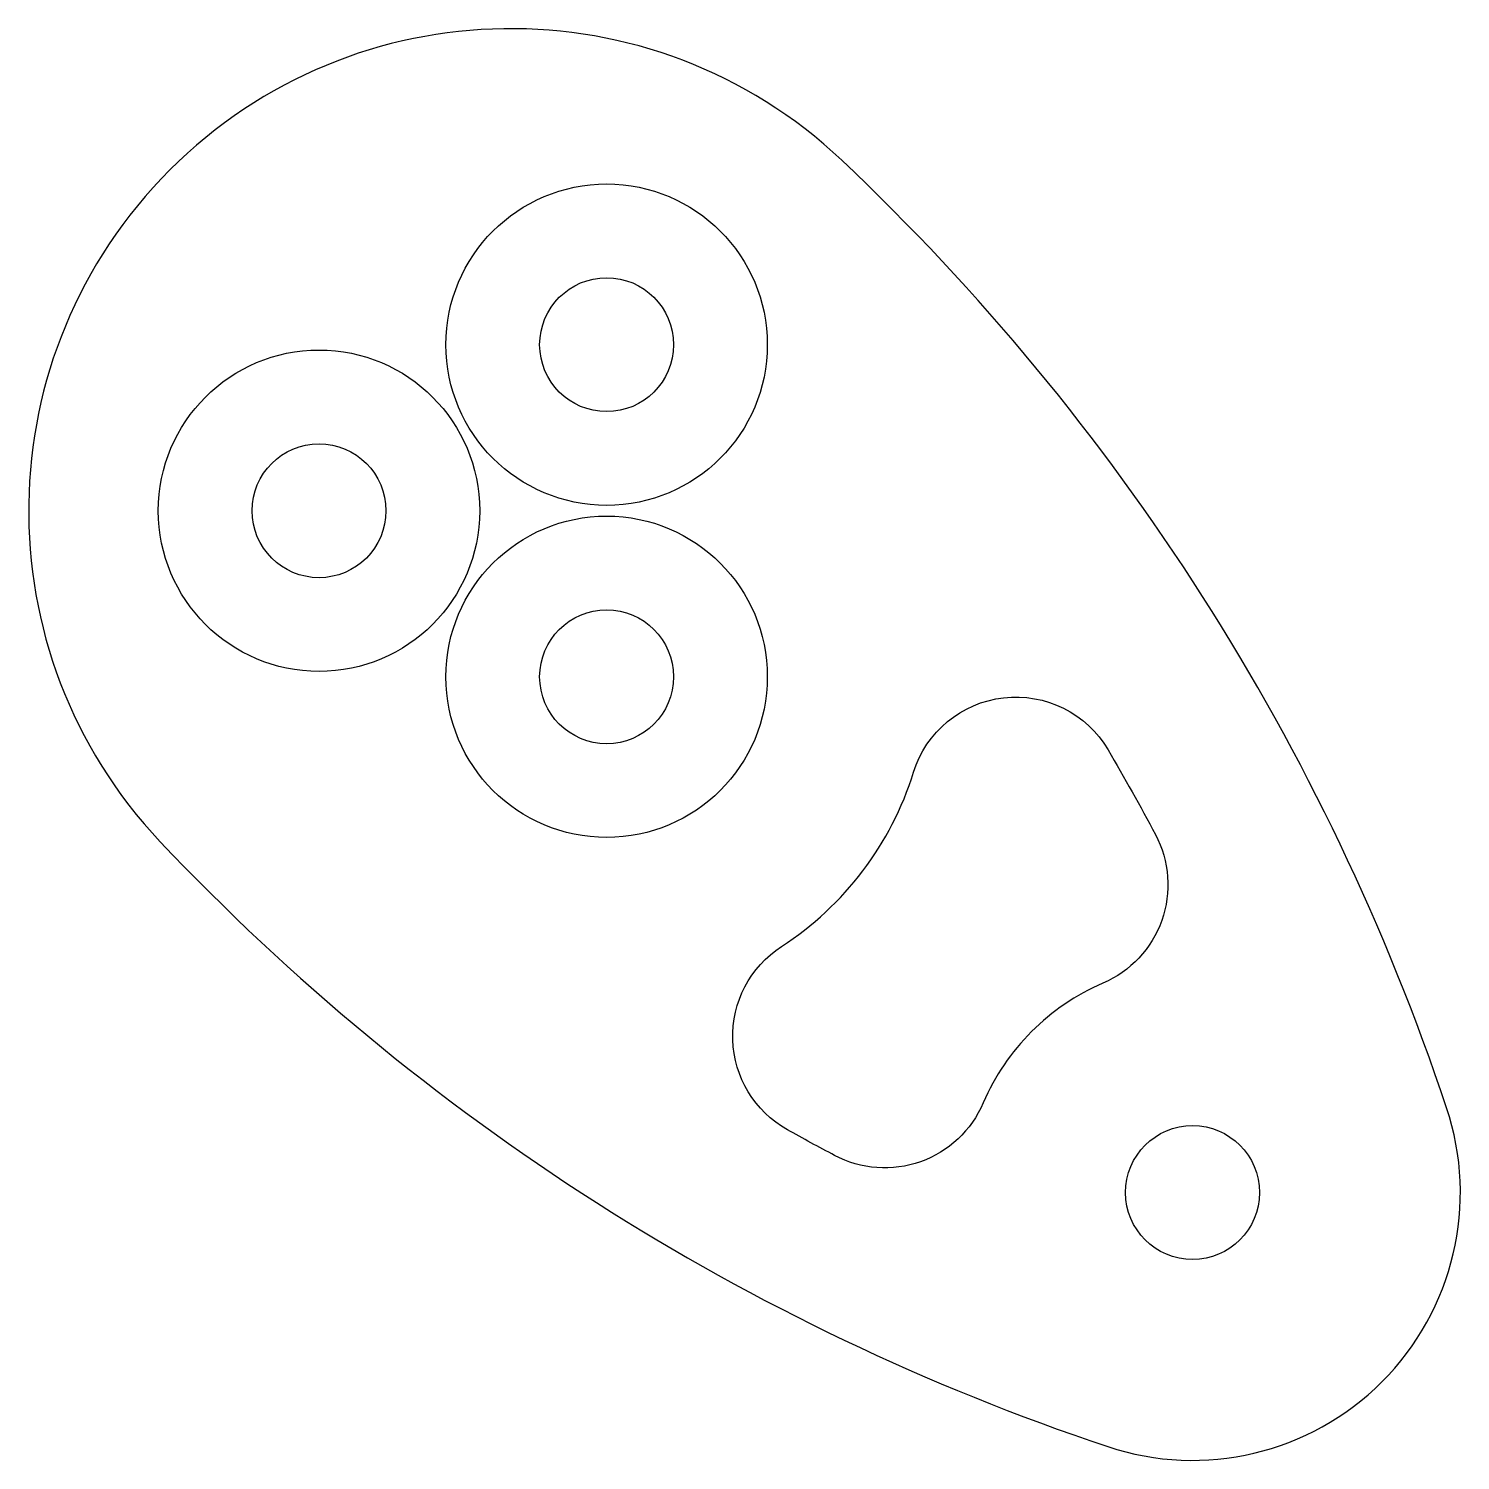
# Model space of a CAD drawing. Header units: millimetres. Extents: x -21.7 to 5, y -5 to 21.7.
import ezdxf

# ---------------------------------------------------------------- set-up
doc = ezdxf.new("R2010")
doc.units = ezdxf.units.MM

msp = doc.modelspace()

# ---------------------------------------------------------------- linework, layer by layer
for points in [[(-6.548, 19.27, 0.971935), (-19.27, 6.548, 0.123479), (-1.584, -4.742, 0.618504), (4.742, 1.584, 0.123479)], [(-5.209, 7.845, -0.650929), (-1.576, 8.264, -0.0113), (-0.692, 6.681, -0.438455), (-1.673, 3.907, 0.192796), (-3.907, 1.673, -0.438455), (-6.681, 0.692, -0.006261), (-7.563, 1.173, -0.564131), (-7.673, 4.594, 0.175143)]]:
    msp.add_lwpolyline(points, format="xyb", close=True)
for centre, radius in [((-10.938, 15.828), 3), ((-10.938, 15.828), 1.25), ((-16.307, 12.728), 3), ((-16.307, 12.728), 1.25), ((-10.938, 9.628), 3), ((-10.938, 9.628), 1.25), ((0, 0), 1.25)]:
    msp.add_circle(centre, radius)

doc.saveas('drawing.dxf')
